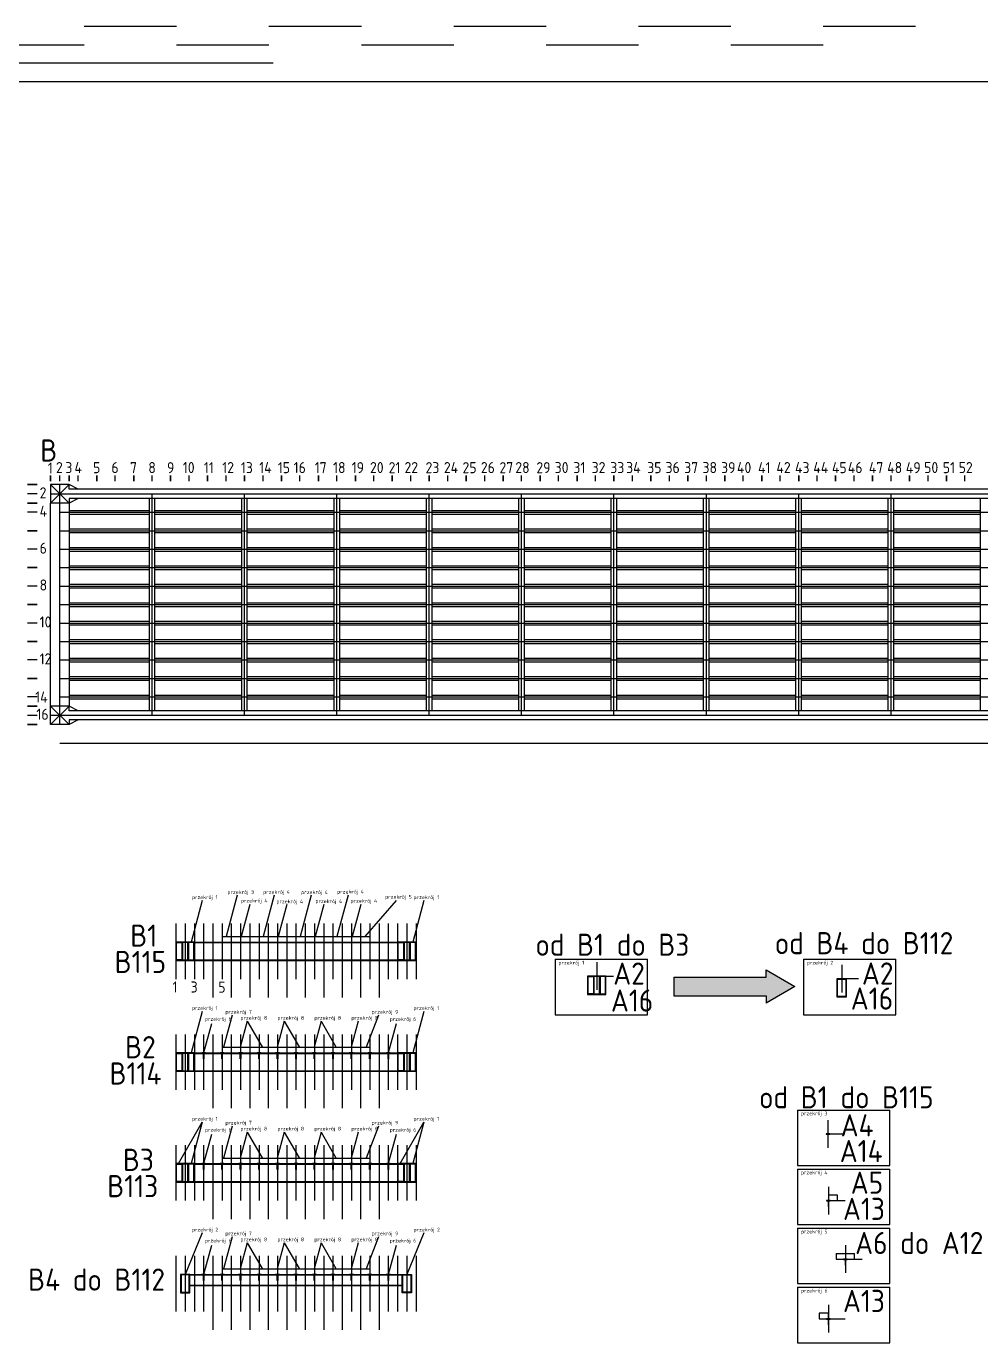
# Model space of a CAD drawing. Header units: millimetres. Extents: x 1597 to 131953, y -28680 to 57376.
# Drawn here: x 17611 to 43442, y -15757 to 19891 of the extents above; entities that cross this region are included whole.
import ezdxf

# ---------------------------------------------------------------- set-up
doc = ezdxf.new("R2010")
doc.units = ezdxf.units.MM
for name, color, linetype, lineweight in [('Warstwa1', 1, 'Continuous', 25), ('Warstwa2', 3, 'Continuous', 25), ('Warstwa3', 6, 'Continuous', 25), ('Warstwa4', 2, 'Continuous', 35)]:
    doc.layers.add(name, color=color, linetype=linetype, lineweight=lineweight)
doc.styles.get("Standard").update_dxf_attribs({"font": 'geniso.shx'})

msp = doc.modelspace()

# ---------------------------------------------------------------- hatches: boundary and pattern name
at = {"layer": 'Warstwa2'}
h = msp.add_hatch(color=256, dxfattribs=at)
h.dxf.hatch_style = 1
h.paths.add_polyline_path([(37636.779, -6360.062), (37636.779, -6560.062), (38416.202, -6110.062), (37636.779, -5660.062), (37636.779, -5860.062), (35136.779, -5860.062), (35136.779, -6360.062)])

# ---------------------------------------------------------------- linework, layer by layer
for p, q in [((18766.705, 7481.61), (18266.705, 7481.61)), ((18266.705, 7481.61), (18266.705, 6981.61)), ((18266.705, 7481.61), (18766.705, 6981.61)), ((18266.705, 6981.61), (18766.705, 7481.61)), ((18766.705, 7356.61), (18766.705, 7481.61)), ((19016.705, 7356.61), (18766.705, 7481.61)), ((73266.705, 7356.61), (18766.705, 7356.61)), ((18766.705, 6981.61), (18266.705, 6981.61)), ((18766.705, 7106.61), (18766.705, 6981.61)), ((19016.705, 7106.61), (18766.705, 6981.61)), ((73266.705, 7106.61), (18766.705, 7106.61)), ((18266.705, 981.61), (18266.705, 1481.61)), ((18266.705, 981.61), (18766.705, 1481.61)), ((18266.705, 1481.61), (18766.705, 981.61)), ((18766.705, 1481.61), (18266.705, 1481.61)), ((18766.705, 1356.61), (18766.705, 1481.61)), ((19016.705, 1356.61), (18766.705, 1481.61)), ((73266.705, 1356.61), (18766.705, 1356.61)), ((18766.705, 1106.61), (18766.705, 981.61)), ((19016.705, 1106.61), (18766.705, 981.61)), ((73266.705, 1106.61), (18766.705, 1106.61)), ((18766.705, 981.61), (18266.705, 981.61)), ((22372.742, -3786.623), (22072.144, -4908.473)), ((23319.217, -3636.623), (23018.619, -4758.473)), ((23660.739, -3894.028), (23429.111, -4758.473)), ((24319.217, -3636.623), (24018.619, -4758.473)), ((24660.739, -3894.028), (24429.111, -4758.473)), ((25319.217, -3636.623), (25018.619, -4758.473)), ((25660.739, -3894.028), (25429.111, -4758.473)), ((26319.217, -3636.623), (26018.619, -4758.473)), ((26660.739, -3894.028), (26429.111, -4758.473)), ((27624.736, -3785.474), (26768.619, -4758.473)), ((28372.742, -3786.623), (28072.144, -4908.473)), ((22372.742, -6786.623), (22072.144, -7908.473)), ((22619.572, -7121.66), (22408.745, -7908.473)), ((23181.059, -6892.187), (22948.938, -7758.473)), ((23590.866, -7054.187), (23402.153, -7758.473)), ((23590.866, -7054.187), (23991.276, -7747.717)), ((24590.866, -7054.187), (24402.153, -7758.473)), ((24590.866, -7054.187), (24991.276, -7747.717)), ((25590.866, -7054.187), (25402.153, -7758.473)), ((25590.866, -7054.187), (25991.276, -7747.717)), ((26590.866, -7054.187), (26402.153, -7758.473)), ((27140.866, -6892.187), (26808.845, -7758.473)), ((27619.572, -7121.66), (27408.745, -7908.473)), ((28372.742, -6786.623), (28072.144, -7908.473)), ((21725.042, -10908.473), (22372.742, -9786.623)), ((22372.742, -9786.623), (22072.144, -10908.473)), ((23181.059, -9892.187), (22948.938, -10758.473)), ((27140.866, -9892.187), (26808.845, -10758.473)), ((27725.042, -10908.473), (28372.742, -9786.623)), ((28372.742, -9786.623), (28072.144, -10908.473)), ((22619.572, -10121.66), (22408.745, -10908.473)), ((23590.866, -10054.187), (23402.153, -10758.473)), ((23590.866, -10054.187), (23991.276, -10747.717)), ((24590.866, -10054.187), (24402.153, -10758.473)), ((24590.866, -10054.187), (24991.276, -10747.717)), ((25590.866, -10054.187), (25402.153, -10758.473)), ((25590.866, -10054.187), (25991.276, -10747.717)), ((26590.866, -10054.187), (26402.153, -10758.473)), ((27619.572, -10121.66), (27408.745, -10908.473)), ((22372.742, -12786.623), (21908.745, -13908.473)), ((28372.742, -12786.623), (27908.745, -13908.473)), ((22619.572, -13121.66), (22408.745, -13908.473)), ((23181.059, -12892.187), (22948.938, -13758.473)), ((23590.866, -13054.187), (23402.153, -13758.473)), ((23590.866, -13054.187), (23991.276, -13747.717)), ((24590.866, -13054.187), (24402.153, -13758.473)), ((24590.866, -13054.187), (24991.276, -13747.717)), ((25590.866, -13054.187), (25402.153, -13758.473)), ((25590.866, -13054.187), (25991.276, -13747.717)), ((26590.866, -13054.187), (26402.153, -13758.473)), ((27140.866, -12892.187), (26808.845, -13758.473)), ((27619.572, -13121.66), (27408.745, -13908.473))]:
    msp.add_line(p, q)
at = {"layer": 'Warstwa1'}
for p, q in [((24287.687, 18897.046), (14178.198, 18897.046)), ((14178.198, 18397.046), (59068.709, 18397.046)), ((18266.705, 1481.61), (18266.705, 6981.61)), ((18766.705, 6981.61), (18766.705, 1481.61)), ((20941.705, 1356.61), (20941.705, 7106.61)), ((21091.705, 1356.61), (21091.705, 7106.61)), ((23441.705, 1356.61), (23441.705, 7106.61)), ((23591.705, 1356.61), (23591.705, 7106.61)), ((25941.705, 1356.61), (25941.705, 7106.61)), ((26091.705, 1356.61), (26091.705, 7106.61)), ((28441.705, 1356.61), (28441.705, 7106.61)), ((28591.705, 1356.61), (28591.705, 7106.61)), ((30941.705, 1356.61), (30941.705, 7106.61)), ((31091.705, 1356.61), (31091.705, 7106.61)), ((33441.705, 1356.61), (33441.705, 7106.61)), ((33591.705, 1356.61), (33591.705, 7106.61)), ((35941.705, 1356.61), (35941.705, 7106.61)), ((36091.705, 1356.61), (36091.705, 7106.61)), ((38441.705, 1356.61), (38441.705, 7106.61)), ((38591.705, 1356.61), (38591.705, 7106.61)), ((40941.705, 1356.61), (40941.705, 7106.61)), ((41091.705, 1356.61), (41091.705, 7106.61)), ((43441.705, 1356.61), (43441.705, 7106.61)), ((22158.745, -4908.473), (27658.745, -4908.473)), ((22158.745, -4923.473), (27658.745, -4923.473)), ((22158.745, -5393.473), (27658.745, -5393.473)), ((22158.745, -5408.473), (27658.745, -5408.473)), ((31925.712, -5375.011), (34425.712, -5375.011)), ((31925.712, -5375.011), (31925.712, -6875.011)), ((34425.712, -6875.011), (34425.712, -5375.011)), ((38647.324, -5375.011), (41147.324, -5375.011)), ((38647.324, -5375.011), (38647.324, -6875.011)), ((41147.324, -6875.011), (41147.324, -5375.011)), ((31925.712, -6875.011), (34425.712, -6875.011)), ((38647.324, -6875.011), (41147.324, -6875.011)), ((22158.745, -7908.473), (27658.745, -7908.473)), ((22158.745, -7923.473), (27658.745, -7923.473)), ((22158.745, -8393.473), (27658.745, -8393.473)), ((22158.745, -8408.473), (27658.745, -8408.473)), ((38487.754, -9456.831), (40987.754, -9456.831)), ((38487.754, -9456.831), (38487.754, -10956.831)), ((40987.754, -10956.831), (40987.754, -9456.831)), ((22158.745, -10908.473), (27658.745, -10908.473)), ((22158.745, -10923.473), (27658.745, -10923.473)), ((38487.754, -10956.831), (40987.754, -10956.831)), ((22158.745, -11393.473), (27658.745, -11393.473)), ((38487.754, -11056.831), (40987.754, -11056.831)), ((38487.754, -11056.831), (38487.754, -12556.831)), ((40987.754, -12556.831), (40987.754, -11056.831)), ((22158.745, -11408.473), (27658.745, -11408.473)), ((38487.754, -12556.831), (40987.754, -12556.831)), ((38487.754, -12656.831), (40987.754, -12656.831)), ((38487.754, -12656.831), (38487.754, -14156.831)), ((40987.754, -14156.831), (40987.754, -12656.831)), ((39530.614, -13341.993), (40030.614, -13341.993)), ((39530.614, -13341.993), (39530.614, -13491.993)), ((39530.614, -13491.993), (40030.614, -13491.993)), ((40030.614, -13491.993), (40030.614, -13341.993)), ((22033.745, -13908.473), (27783.745, -13908.473)), ((22033.745, -13920.473), (27783.745, -13920.473)), ((22033.745, -14196.473), (27783.745, -14196.473)), ((22033.745, -14208.473), (27783.745, -14208.473)), ((38487.754, -14156.831), (40987.754, -14156.831)), ((38487.754, -14256.831), (40987.754, -14256.831)), ((38487.754, -14256.831), (38487.754, -15756.831)), ((40987.754, -15756.831), (40987.754, -14256.831)), ((39068.912, -14957.906), (39068.912, -15107.906)), ((39318.912, -14957.906), (39068.912, -14957.906)), ((39068.912, -15107.906), (39318.912, -15107.906)), ((38487.754, -15756.831), (40987.754, -15756.831))]:
    msp.add_line(p, q, dxfattribs=at)
msp.add_lwpolyline([(39318.912, -11907.906), (39568.912, -11907.906), (39568.912, -11757.906), (39318.912, -11757.906)], close=True, dxfattribs=at)
at = {"layer": 'Warstwa2'}
for p, q in [((19178.198, 19890.912), (21678.198, 19890.912)), ((24178.198, 19890.912), (26678.198, 19890.912)), ((29178.198, 19890.912), (31678.198, 19890.912)), ((34178.198, 19890.912), (36678.198, 19890.912)), ((39178.198, 19890.912), (41678.198, 19890.912)), ((16678.198, 19390.912), (19178.198, 19390.912)), ((21678.198, 19390.912), (24178.198, 19390.912)), ((26678.198, 19390.912), (29178.198, 19390.912)), ((31678.198, 19390.912), (34178.198, 19390.912)), ((36678.198, 19390.912), (39178.198, 19390.912)), ((18516.705, 7570.3), (18516.705, 7731.372)), ((19016.705, 7570.3), (19016.705, 7731.372)), ((20016.705, 7570.3), (20016.705, 7731.372)), ((21016.705, 7570.3), (21016.705, 7731.372)), ((22016.705, 7570.3), (22016.705, 7731.372)), ((23016.705, 7570.3), (23016.705, 7731.372)), ((24016.705, 7570.3), (24016.705, 7731.372)), ((25016.705, 7570.3), (25016.705, 7731.372)), ((26016.705, 7570.3), (26016.705, 7731.372)), ((27016.705, 7570.3), (27016.705, 7731.372)), ((28016.705, 7570.3), (28016.705, 7731.372)), ((29016.705, 7570.3), (29016.705, 7731.372)), ((30016.705, 7570.3), (30016.705, 7731.372)), ((31016.705, 7570.3), (31016.705, 7731.372)), ((32016.705, 7570.3), (32016.705, 7731.372)), ((33016.705, 7570.3), (33016.705, 7731.372)), ((34016.705, 7570.3), (34016.705, 7731.372)), ((35016.705, 7570.3), (35016.705, 7731.372)), ((36016.705, 7570.3), (36016.705, 7731.372)), ((37016.705, 7570.3), (37016.705, 7731.372)), ((38016.705, 7570.3), (38016.705, 7731.372)), ((39016.705, 7570.3), (39016.705, 7731.372)), ((40016.705, 7570.3), (40016.705, 7731.372)), ((41016.705, 7570.3), (41016.705, 7731.372)), ((42016.705, 7570.3), (42016.705, 7731.372)), ((43016.705, 7570.3), (43016.705, 7731.372)), ((17905.899, 7231.61), (17640.685, 7231.61)), ((17905.899, 6731.61), (17640.685, 6731.61)), ((17905.899, 5731.61), (17640.685, 5731.61)), ((17905.899, 4731.61), (17640.685, 4731.61)), ((17905.899, 3731.61), (17640.685, 3731.61)), ((17905.899, 2731.61), (17640.685, 2731.61)), ((17905.899, 1731.61), (17640.685, 1731.61)), ((17905.899, 1231.61), (17640.685, 1231.61)), ((22908.745, -4758.473), (22908.745, -4908.473)), ((22908.745, -4758.473), (26908.745, -4758.473)), ((26908.745, -4758.473), (26908.745, -4908.473)), ((37636.779, -5860.062), (37636.779, -5660.062)), ((37636.779, -5660.062), (38416.202, -6110.062)), ((35136.779, -5860.062), (35136.779, -6360.062)), ((35136.779, -5860.062), (37636.779, -5860.062)), ((35136.779, -6360.062), (37636.779, -6360.062)), ((38416.202, -6110.062), (37636.779, -6560.062)), ((37636.779, -6360.062), (37636.779, -6560.062)), ((22908.745, -7758.473), (22908.745, -7908.473)), ((22908.745, -7758.473), (26908.745, -7758.473)), ((26908.745, -7758.473), (26908.745, -7908.473)), ((22908.745, -7908.473), (26908.745, -7908.473)), ((22908.745, -10758.473), (22908.745, -10908.473)), ((22908.745, -10758.473), (26908.745, -10758.473)), ((22908.745, -10908.473), (26908.745, -10908.473)), ((26908.745, -10758.473), (26908.745, -10908.473)), ((22908.745, -13758.473), (22908.745, -13908.473)), ((22908.745, -13758.473), (26908.745, -13758.473)), ((26908.745, -13758.473), (26908.745, -13908.473)), ((22908.745, -13908.473), (26908.745, -13908.473)), ((39318.912, -15107.906), (39318.912, -14957.906))]:
    msp.add_line(p, q, dxfattribs=at)
for points in [[(21658.745, -5408.473), (22158.745, -5408.473), (22158.745, -4908.473), (21658.745, -4908.473)], [(21818.245, -5393.473), (21673.745, -5393.473), (21673.745, -4923.473), (21818.245, -4923.473)], [(21833.245, -5393.473), (21984.245, -5393.473), (21984.245, -4923.473), (21833.245, -4923.473)], [(21999.245, -5393.473), (22143.745, -5393.473), (22143.745, -4923.473), (21999.245, -4923.473)], [(27658.745, -5408.473), (28158.745, -5408.473), (28158.745, -4908.473), (27658.745, -4908.473)], [(27818.245, -5393.473), (27673.745, -5393.473), (27673.745, -4923.473), (27818.245, -4923.473)], [(27833.245, -5393.473), (27984.245, -5393.473), (27984.245, -4923.473), (27833.245, -4923.473)], [(27999.245, -5393.473), (28143.745, -5393.473), (28143.745, -4923.473), (27999.245, -4923.473)], [(32798.816, -6327.645), (33298.816, -6327.645), (33298.816, -5827.645), (32798.816, -5827.645)], [(32957.816, -6312.645), (32813.816, -6312.645), (32813.816, -5842.645), (32957.816, -5842.645)], [(32973.816, -6312.645), (33124.316, -6312.645), (33124.316, -5842.645), (32973.816, -5842.645)], [(33139.316, -6312.645), (33283.816, -6312.645), (33283.816, -5842.645), (33139.316, -5842.645)], [(39804.854, -6398.504), (39554.854, -6398.504), (39554.854, -5898.504), (39804.854, -5898.504)], [(39789.854, -6383.504), (39569.854, -6383.504), (39569.854, -5913.504), (39789.854, -5913.504)], [(21658.745, -8408.473), (22158.745, -8408.473), (22158.745, -7908.473), (21658.745, -7908.473)], [(21818.245, -8393.473), (21673.745, -8393.473), (21673.745, -7923.473), (21818.245, -7923.473)], [(21833.245, -8393.473), (21984.245, -8393.473), (21984.245, -7923.473), (21833.245, -7923.473)], [(21999.245, -8393.473), (22143.745, -8393.473), (22143.745, -7923.473), (21999.245, -7923.473)], [(27658.745, -8408.473), (28158.745, -8408.473), (28158.745, -7908.473), (27658.745, -7908.473)], [(27818.245, -8393.473), (27673.745, -8393.473), (27673.745, -7923.473), (27818.245, -7923.473)], [(27833.245, -8393.473), (27984.245, -8393.473), (27984.245, -7923.473), (27833.245, -7923.473)], [(27999.245, -8393.473), (28143.745, -8393.473), (28143.745, -7923.473), (27999.245, -7923.473)], [(39303.014, -10263.668), (39315.014, -10263.668), (39315.014, -10113.668), (39359.014, -10113.668), (39359.014, -10101.668), (39259.014, -10101.668), (39259.014, -10113.668), (39303.014, -10113.668)], [(21658.745, -11408.473), (22158.745, -11408.473), (22158.745, -10908.473), (21658.745, -10908.473)], [(21818.245, -11393.473), (21673.745, -11393.473), (21673.745, -10923.473), (21818.245, -10923.473)], [(21833.245, -11393.473), (21984.245, -11393.473), (21984.245, -10923.473), (21833.245, -10923.473)], [(21999.245, -11393.473), (22143.745, -11393.473), (22143.745, -10923.473), (21999.245, -10923.473)], [(27658.745, -11408.473), (28158.745, -11408.473), (28158.745, -10908.473), (27658.745, -10908.473)], [(27818.245, -11393.473), (27673.745, -11393.473), (27673.745, -10923.473), (27818.245, -10923.473)], [(27833.245, -11393.473), (27984.245, -11393.473), (27984.245, -10923.473), (27833.245, -10923.473)], [(27999.245, -11393.473), (28143.745, -11393.473), (28143.745, -10923.473), (27999.245, -10923.473)], [(39312.912, -12069.906), (39324.912, -12069.906), (39324.912, -11919.906), (39368.912, -11919.906), (39368.912, -11907.906), (39268.912, -11907.906), (39268.912, -11919.906), (39312.912, -11919.906)], [(39774.614, -13653.993), (39786.614, -13653.993), (39786.614, -13503.993), (39830.614, -13503.993), (39830.614, -13491.993), (39730.614, -13491.993), (39730.614, -13503.993), (39774.614, -13503.993)], [(21783.745, -14408.473), (22033.745, -14408.473), (22033.745, -13908.473), (21783.745, -13908.473)], [(21798.745, -14393.473), (22018.745, -14393.473), (22018.745, -13923.473), (21798.745, -13923.473)], [(28033.745, -14408.473), (27783.745, -14408.473), (27783.745, -13908.473), (28033.745, -13908.473)], [(28018.745, -14393.473), (27798.745, -14393.473), (27798.745, -13923.473), (28018.745, -13923.473)], [(39312.912, -15269.906), (39324.912, -15269.906), (39324.912, -15119.906), (39368.912, -15119.906), (39368.912, -15107.906), (39268.912, -15107.906), (39268.912, -15119.906), (39312.912, -15119.906)]]:
    msp.add_lwpolyline(points, close=True, dxfattribs=at)
at = {"layer": 'Warstwa3'}
for p, q in [((18266.705, 7231.61), (46016.705, 7231.61)), ((18516.705, 981.61), (18516.705, 7481.61)), ((21016.705, 1231.61), (21016.705, 7231.61)), ((23516.705, 1231.61), (23516.705, 7231.61)), ((26016.705, 1231.61), (26016.705, 7231.61)), ((28516.705, 1231.61), (28516.705, 7231.61)), ((31016.705, 1231.61), (31016.705, 7231.61)), ((33516.705, 1231.61), (33516.705, 7231.61)), ((36016.705, 1231.61), (36016.705, 7231.61)), ((38516.705, 1231.61), (38516.705, 7231.61)), ((41016.705, 1231.61), (41016.705, 7231.61)), ((18516.705, 6731.61), (73516.705, 6731.61)), ((18516.705, 6231.61), (73516.705, 6231.61)), ((18516.705, 5731.61), (73516.705, 5731.61)), ((18516.705, 5231.61), (73516.705, 5231.61)), ((18516.705, 4731.61), (73516.705, 4731.61)), ((18516.705, 4231.61), (73516.705, 4231.61)), ((18516.705, 3731.61), (73516.705, 3731.61)), ((18516.705, 3231.61), (73516.705, 3231.61)), ((18516.705, 2731.61), (73516.705, 2731.61)), ((18516.705, 2231.61), (73516.705, 2231.61)), ((18516.705, 1731.61), (73516.705, 1731.61)), ((73766.705, 1231.61), (18266.705, 1231.61)), ((18516.705, 478.115), (73516.705, 478.115)), ((21658.745, -4408.473), (21658.745, -5908.473)), ((21908.745, -4408.473), (21908.745, -5908.473)), ((22158.745, -4408.473), (22158.745, -5908.473)), ((22408.745, -4408.473), (22408.745, -5908.473)), ((22908.745, -4408.473), (22908.745, -5908.473)), ((23408.745, -4408.473), (23408.745, -5908.473)), ((23908.745, -4408.473), (23908.745, -5908.473)), ((24408.745, -4408.473), (24408.745, -5908.473)), ((24908.745, -4408.473), (24908.745, -5908.473)), ((25408.745, -4408.473), (25408.745, -5908.473)), ((25908.745, -4408.473), (25908.745, -5908.473)), ((26408.745, -4408.473), (26408.745, -5908.473)), ((26908.745, -4408.473), (26908.745, -5908.473)), ((27408.745, -4408.473), (27408.745, -5908.473)), ((27658.745, -4408.473), (27658.745, -5908.473)), ((27908.745, -4408.473), (27908.745, -5908.473)), ((28158.745, -4408.473), (28158.745, -5908.473)), ((33048.816, -5452.645), (33048.816, -6202.645)), ((39679.854, -5523.504), (39679.854, -6273.504)), ((33048.816, -5827.645), (33503.079, -5827.645)), ((39679.854, -5898.504), (40134.117, -5898.504)), ((21658.745, -7408.473), (21658.745, -8908.473)), ((21908.745, -7408.473), (21908.745, -8908.473)), ((22158.745, -7408.473), (22158.745, -8908.473)), ((22408.745, -7408.473), (22408.745, -8908.473)), ((22908.745, -7408.473), (22908.745, -8908.473)), ((23408.745, -7408.473), (23408.745, -8908.473)), ((23908.745, -7408.473), (23908.745, -8908.473)), ((24408.745, -7408.473), (24408.745, -8908.473)), ((24908.745, -7408.473), (24908.745, -8908.473)), ((25408.745, -7408.473), (25408.745, -8908.473)), ((25908.745, -7408.473), (25908.745, -8908.473)), ((26408.745, -7408.473), (26408.745, -8908.473)), ((26908.745, -7408.473), (26908.745, -8908.473)), ((27408.745, -7408.473), (27408.745, -8908.473)), ((27658.745, -7408.473), (27658.745, -8908.473)), ((27908.745, -7408.473), (27908.745, -8908.473)), ((28158.745, -7408.473), (28158.745, -8908.473)), ((27908.745, -7908.473), (27908.745, -8408.473)), ((39309.014, -9726.668), (39309.014, -10476.668)), ((39309.014, -10101.668), (39763.277, -10101.668)), ((21658.745, -10408.473), (21658.745, -11908.473)), ((21908.745, -10408.473), (21908.745, -11908.473)), ((22158.745, -10408.473), (22158.745, -11908.473)), ((22408.745, -10408.473), (22408.745, -11908.473)), ((22908.745, -10408.473), (22908.745, -11908.473)), ((23408.745, -10408.473), (23408.745, -11908.473)), ((23908.745, -10408.473), (23908.745, -11908.473)), ((24408.745, -10408.473), (24408.745, -11908.473)), ((24908.745, -10408.473), (24908.745, -11908.473)), ((25408.745, -10408.473), (25408.745, -11908.473)), ((25908.745, -10408.473), (25908.745, -11908.473)), ((26408.745, -10408.473), (26408.745, -11908.473)), ((26908.745, -10408.473), (26908.745, -11908.473)), ((27408.745, -10408.473), (27408.745, -11908.473)), ((27658.745, -10408.473), (27658.745, -11908.473)), ((27908.745, -10408.473), (27908.745, -11908.473)), ((28158.745, -10408.473), (28158.745, -11908.473)), ((27908.745, -10908.473), (27908.745, -11408.473)), ((39318.912, -11532.906), (39318.912, -12282.906)), ((39318.912, -11907.906), (39773.175, -11907.906)), ((39780.614, -13116.993), (39780.614, -13866.993)), ((21658.745, -13408.473), (21658.745, -14908.473)), ((21908.745, -13408.473), (21908.745, -14908.473)), ((22158.745, -13408.473), (22158.745, -14908.473)), ((22408.745, -13408.473), (22408.745, -14908.473)), ((22908.745, -13408.473), (22908.745, -14908.473)), ((23408.745, -13408.473), (23408.745, -14908.473)), ((23908.745, -13408.473), (23908.745, -14908.473)), ((24408.745, -13408.473), (24408.745, -14908.473)), ((24908.745, -13408.473), (24908.745, -14908.473)), ((25408.745, -13408.473), (25408.745, -14908.473)), ((25908.745, -13408.473), (25908.745, -14908.473)), ((26408.745, -13408.473), (26408.745, -14908.473)), ((26908.745, -13408.473), (26908.745, -14908.473)), ((27408.745, -13408.473), (27408.745, -14908.473)), ((27658.745, -13408.473), (27658.745, -14908.473)), ((27908.745, -13408.473), (27908.745, -14908.473)), ((28158.745, -13408.473), (28158.745, -14908.473)), ((39780.614, -13491.993), (40234.877, -13491.993)), ((39318.912, -14732.906), (39318.912, -15482.906)), ((39318.912, -15107.906), (39773.175, -15107.906))]:
    msp.add_line(p, q, dxfattribs=at)
at = {"layer": 'Warstwa3', "color": 2}
for p, q in [((18766.705, 6781.61), (20941.705, 6781.61)), ((21091.705, 6781.61), (23441.705, 6781.61)), ((23591.705, 6781.61), (25941.705, 6781.61)), ((26091.705, 6781.61), (28441.705, 6781.61)), ((28591.705, 6781.61), (30941.705, 6781.61)), ((31091.705, 6781.61), (33441.705, 6781.61)), ((33591.705, 6781.61), (35941.705, 6781.61)), ((36091.705, 6781.61), (38441.705, 6781.61)), ((38591.705, 6781.61), (40941.705, 6781.61)), ((41091.705, 6781.61), (43441.705, 6781.61)), ((18766.705, 6681.61), (20941.705, 6681.61)), ((21091.705, 6681.61), (23441.705, 6681.61)), ((23591.705, 6681.61), (25941.705, 6681.61)), ((26091.705, 6681.61), (28441.705, 6681.61)), ((28591.705, 6681.61), (30941.705, 6681.61)), ((31091.705, 6681.61), (33441.705, 6681.61)), ((33591.705, 6681.61), (35941.705, 6681.61)), ((36091.705, 6681.61), (38441.705, 6681.61)), ((38591.705, 6681.61), (40941.705, 6681.61)), ((41091.705, 6681.61), (43441.705, 6681.61)), ((18766.705, 6281.61), (20941.705, 6281.61)), ((18766.705, 6181.61), (20941.705, 6181.61)), ((21091.705, 6281.61), (23441.705, 6281.61)), ((21091.705, 6181.61), (23441.705, 6181.61)), ((23591.705, 6281.61), (25941.705, 6281.61)), ((23591.705, 6181.61), (25941.705, 6181.61)), ((26091.705, 6281.61), (28441.705, 6281.61)), ((26091.705, 6181.61), (28441.705, 6181.61)), ((28591.705, 6281.61), (30941.705, 6281.61)), ((28591.705, 6181.61), (30941.705, 6181.61)), ((31091.705, 6281.61), (33441.705, 6281.61)), ((31091.705, 6181.61), (33441.705, 6181.61)), ((33591.705, 6281.61), (35941.705, 6281.61)), ((33591.705, 6181.61), (35941.705, 6181.61)), ((36091.705, 6281.61), (38441.705, 6281.61)), ((36091.705, 6181.61), (38441.705, 6181.61)), ((38591.705, 6281.61), (40941.705, 6281.61)), ((38591.705, 6181.61), (40941.705, 6181.61)), ((41091.705, 6281.61), (43441.705, 6281.61)), ((41091.705, 6181.61), (43441.705, 6181.61)), ((18766.705, 5781.61), (20941.705, 5781.61)), ((21091.705, 5781.61), (23441.705, 5781.61)), ((23591.705, 5781.61), (25941.705, 5781.61)), ((26091.705, 5781.61), (28441.705, 5781.61)), ((28591.705, 5781.61), (30941.705, 5781.61)), ((31091.705, 5781.61), (33441.705, 5781.61)), ((33591.705, 5781.61), (35941.705, 5781.61)), ((36091.705, 5781.61), (38441.705, 5781.61)), ((38591.705, 5781.61), (40941.705, 5781.61)), ((41091.705, 5781.61), (43441.705, 5781.61)), ((18766.705, 5681.61), (20941.705, 5681.61)), ((21091.705, 5681.61), (23441.705, 5681.61)), ((23591.705, 5681.61), (25941.705, 5681.61)), ((26091.705, 5681.61), (28441.705, 5681.61)), ((28591.705, 5681.61), (30941.705, 5681.61)), ((31091.705, 5681.61), (33441.705, 5681.61)), ((33591.705, 5681.61), (35941.705, 5681.61)), ((36091.705, 5681.61), (38441.705, 5681.61)), ((38591.705, 5681.61), (40941.705, 5681.61)), ((41091.705, 5681.61), (43441.705, 5681.61)), ((18766.705, 5281.61), (20941.705, 5281.61)), ((18766.705, 5181.61), (20941.705, 5181.61)), ((21091.705, 5281.61), (23441.705, 5281.61)), ((21091.705, 5181.61), (23441.705, 5181.61)), ((23591.705, 5281.61), (25941.705, 5281.61)), ((23591.705, 5181.61), (25941.705, 5181.61)), ((26091.705, 5281.61), (28441.705, 5281.61)), ((26091.705, 5181.61), (28441.705, 5181.61)), ((28591.705, 5281.61), (30941.705, 5281.61)), ((28591.705, 5181.61), (30941.705, 5181.61)), ((31091.705, 5281.61), (33441.705, 5281.61)), ((31091.705, 5181.61), (33441.705, 5181.61)), ((33591.705, 5281.61), (35941.705, 5281.61)), ((33591.705, 5181.61), (35941.705, 5181.61)), ((36091.705, 5281.61), (38441.705, 5281.61)), ((36091.705, 5181.61), (38441.705, 5181.61)), ((38591.705, 5281.61), (40941.705, 5281.61)), ((38591.705, 5181.61), (40941.705, 5181.61)), ((41091.705, 5281.61), (43441.705, 5281.61)), ((41091.705, 5181.61), (43441.705, 5181.61)), ((18766.705, 4781.61), (20941.705, 4781.61)), ((18766.705, 4681.61), (20941.705, 4681.61)), ((21091.705, 4781.61), (23441.705, 4781.61)), ((21091.705, 4681.61), (23441.705, 4681.61)), ((23591.705, 4781.61), (25941.705, 4781.61)), ((23591.705, 4681.61), (25941.705, 4681.61)), ((26091.705, 4781.61), (28441.705, 4781.61)), ((26091.705, 4681.61), (28441.705, 4681.61)), ((28591.705, 4781.61), (30941.705, 4781.61)), ((28591.705, 4681.61), (30941.705, 4681.61)), ((31091.705, 4781.61), (33441.705, 4781.61)), ((31091.705, 4681.61), (33441.705, 4681.61)), ((33591.705, 4781.61), (35941.705, 4781.61)), ((33591.705, 4681.61), (35941.705, 4681.61)), ((36091.705, 4781.61), (38441.705, 4781.61)), ((36091.705, 4681.61), (38441.705, 4681.61)), ((38591.705, 4781.61), (40941.705, 4781.61)), ((38591.705, 4681.61), (40941.705, 4681.61)), ((41091.705, 4781.61), (43441.705, 4781.61)), ((41091.705, 4681.61), (43441.705, 4681.61)), ((18766.705, 4281.61), (20941.705, 4281.61)), ((21091.705, 4281.61), (23441.705, 4281.61)), ((23591.705, 4281.61), (25941.705, 4281.61)), ((26091.705, 4281.61), (28441.705, 4281.61)), ((28591.705, 4281.61), (30941.705, 4281.61)), ((31091.705, 4281.61), (33441.705, 4281.61)), ((33591.705, 4281.61), (35941.705, 4281.61)), ((36091.705, 4281.61), (38441.705, 4281.61)), ((38591.705, 4281.61), (40941.705, 4281.61)), ((41091.705, 4281.61), (43441.705, 4281.61)), ((18766.705, 4181.61), (20941.705, 4181.61)), ((21091.705, 4181.61), (23441.705, 4181.61)), ((23591.705, 4181.61), (25941.705, 4181.61)), ((26091.705, 4181.61), (28441.705, 4181.61)), ((28591.705, 4181.61), (30941.705, 4181.61)), ((31091.705, 4181.61), (33441.705, 4181.61)), ((33591.705, 4181.61), (35941.705, 4181.61)), ((36091.705, 4181.61), (38441.705, 4181.61)), ((38591.705, 4181.61), (40941.705, 4181.61)), ((41091.705, 4181.61), (43441.705, 4181.61)), ((18766.705, 3781.61), (20941.705, 3781.61)), ((18766.705, 3681.61), (20941.705, 3681.61)), ((21091.705, 3781.61), (23441.705, 3781.61)), ((21091.705, 3681.61), (23441.705, 3681.61)), ((23591.705, 3781.61), (25941.705, 3781.61)), ((23591.705, 3681.61), (25941.705, 3681.61)), ((26091.705, 3781.61), (28441.705, 3781.61)), ((26091.705, 3681.61), (28441.705, 3681.61)), ((28591.705, 3781.61), (30941.705, 3781.61)), ((28591.705, 3681.61), (30941.705, 3681.61)), ((31091.705, 3781.61), (33441.705, 3781.61)), ((31091.705, 3681.61), (33441.705, 3681.61)), ((33591.705, 3781.61), (35941.705, 3781.61)), ((33591.705, 3681.61), (35941.705, 3681.61)), ((36091.705, 3781.61), (38441.705, 3781.61)), ((36091.705, 3681.61), (38441.705, 3681.61)), ((38591.705, 3781.61), (40941.705, 3781.61)), ((38591.705, 3681.61), (40941.705, 3681.61)), ((41091.705, 3781.61), (43441.705, 3781.61)), ((41091.705, 3681.61), (43441.705, 3681.61)), ((18766.705, 3281.61), (20941.705, 3281.61)), ((21091.705, 3281.61), (23441.705, 3281.61)), ((23591.705, 3281.61), (25941.705, 3281.61)), ((26091.705, 3281.61), (28441.705, 3281.61)), ((28591.705, 3281.61), (30941.705, 3281.61)), ((31091.705, 3281.61), (33441.705, 3281.61)), ((33591.705, 3281.61), (35941.705, 3281.61)), ((36091.705, 3281.61), (38441.705, 3281.61)), ((38591.705, 3281.61), (40941.705, 3281.61)), ((41091.705, 3281.61), (43441.705, 3281.61)), ((18766.705, 3181.61), (20941.705, 3181.61)), ((21091.705, 3181.61), (23441.705, 3181.61)), ((23591.705, 3181.61), (25941.705, 3181.61)), ((26091.705, 3181.61), (28441.705, 3181.61)), ((28591.705, 3181.61), (30941.705, 3181.61)), ((31091.705, 3181.61), (33441.705, 3181.61)), ((33591.705, 3181.61), (35941.705, 3181.61)), ((36091.705, 3181.61), (38441.705, 3181.61)), ((38591.705, 3181.61), (40941.705, 3181.61)), ((41091.705, 3181.61), (43441.705, 3181.61)), ((18766.705, 2781.61), (20941.705, 2781.61)), ((18766.705, 2681.61), (20941.705, 2681.61)), ((21091.705, 2781.61), (23441.705, 2781.61)), ((21091.705, 2681.61), (23441.705, 2681.61)), ((23591.705, 2781.61), (25941.705, 2781.61)), ((23591.705, 2681.61), (25941.705, 2681.61)), ((26091.705, 2781.61), (28441.705, 2781.61)), ((26091.705, 2681.61), (28441.705, 2681.61)), ((28591.705, 2781.61), (30941.705, 2781.61)), ((28591.705, 2681.61), (30941.705, 2681.61)), ((31091.705, 2781.61), (33441.705, 2781.61)), ((31091.705, 2681.61), (33441.705, 2681.61)), ((33591.705, 2781.61), (35941.705, 2781.61)), ((33591.705, 2681.61), (35941.705, 2681.61)), ((36091.705, 2781.61), (38441.705, 2781.61)), ((36091.705, 2681.61), (38441.705, 2681.61)), ((38591.705, 2781.61), (40941.705, 2781.61)), ((38591.705, 2681.61), (40941.705, 2681.61)), ((41091.705, 2781.61), (43441.705, 2781.61)), ((41091.705, 2681.61), (43441.705, 2681.61)), ((18766.705, 2281.61), (20941.705, 2281.61)), ((18766.705, 2181.61), (20941.705, 2181.61)), ((21091.705, 2281.61), (23441.705, 2281.61)), ((21091.705, 2181.61), (23441.705, 2181.61)), ((23591.705, 2281.61), (25941.705, 2281.61)), ((23591.705, 2181.61), (25941.705, 2181.61)), ((26091.705, 2281.61), (28441.705, 2281.61)), ((26091.705, 2181.61), (28441.705, 2181.61)), ((28591.705, 2281.61), (30941.705, 2281.61)), ((28591.705, 2181.61), (30941.705, 2181.61)), ((31091.705, 2281.61), (33441.705, 2281.61)), ((31091.705, 2181.61), (33441.705, 2181.61)), ((33591.705, 2281.61), (35941.705, 2281.61)), ((33591.705, 2181.61), (35941.705, 2181.61)), ((36091.705, 2281.61), (38441.705, 2281.61)), ((36091.705, 2181.61), (38441.705, 2181.61)), ((38591.705, 2281.61), (40941.705, 2281.61)), ((38591.705, 2181.61), (40941.705, 2181.61)), ((41091.705, 2281.61), (43441.705, 2281.61)), ((41091.705, 2181.61), (43441.705, 2181.61)), ((18766.705, 1781.61), (20941.705, 1781.61)), ((18766.705, 1681.61), (20941.705, 1681.61)), ((21091.705, 1781.61), (23441.705, 1781.61)), ((21091.705, 1681.61), (23441.705, 1681.61)), ((23591.705, 1781.61), (25941.705, 1781.61)), ((23591.705, 1681.61), (25941.705, 1681.61)), ((26091.705, 1781.61), (28441.705, 1781.61)), ((26091.705, 1681.61), (28441.705, 1681.61)), ((28591.705, 1781.61), (30941.705, 1781.61)), ((28591.705, 1681.61), (30941.705, 1681.61)), ((31091.705, 1781.61), (33441.705, 1781.61)), ((31091.705, 1681.61), (33441.705, 1681.61)), ((33591.705, 1781.61), (35941.705, 1781.61)), ((33591.705, 1681.61), (35941.705, 1681.61)), ((36091.705, 1781.61), (38441.705, 1781.61)), ((36091.705, 1681.61), (38441.705, 1681.61)), ((38591.705, 1781.61), (40941.705, 1781.61)), ((38591.705, 1681.61), (40941.705, 1681.61)), ((41091.705, 1781.61), (43441.705, 1781.61)), ((41091.705, 1681.61), (43441.705, 1681.61))]:
    msp.add_line(p, q, dxfattribs=at)
at = {"layer": 'Warstwa3', "color": 4}
for p, q in [((22658.745, -4408.473), (22658.745, -6408.473)), ((23158.745, -4408.473), (23158.745, -6408.473)), ((23658.745, -4408.473), (23658.745, -6408.473)), ((24158.745, -4408.473), (24158.745, -6408.473)), ((24658.745, -4408.473), (24658.745, -6408.473)), ((25158.745, -4408.473), (25158.745, -6408.473)), ((25658.745, -4408.473), (25658.745, -6408.473)), ((26158.745, -4408.473), (26158.745, -6408.473)), ((26658.745, -4408.473), (26658.745, -6408.473)), ((27158.745, -4408.473), (27158.745, -6408.473)), ((22658.745, -7408.473), (22658.745, -9408.473)), ((23158.745, -7408.473), (23158.745, -9408.473)), ((23658.745, -7408.473), (23658.745, -9408.473)), ((24158.745, -7408.473), (24158.745, -9408.473)), ((24658.745, -7408.473), (24658.745, -9408.473)), ((25158.745, -7408.473), (25158.745, -9408.473)), ((25658.745, -7408.473), (25658.745, -9408.473)), ((26158.745, -7408.473), (26158.745, -9408.473)), ((26658.745, -7408.473), (26658.745, -9408.473)), ((27158.745, -7408.473), (27158.745, -9408.473)), ((22658.745, -10408.473), (22658.745, -12408.473)), ((23158.745, -10408.473), (23158.745, -12408.473)), ((23658.745, -10408.473), (23658.745, -12408.473)), ((24158.745, -10408.473), (24158.745, -12408.473)), ((24658.745, -10408.473), (24658.745, -12408.473)), ((25158.745, -10408.473), (25158.745, -12408.473)), ((25658.745, -10408.473), (25658.745, -12408.473)), ((26158.745, -10408.473), (26158.745, -12408.473)), ((26658.745, -10408.473), (26658.745, -12408.473)), ((27158.745, -10408.473), (27158.745, -12408.473)), ((22658.745, -13408.473), (22658.745, -15408.473)), ((23158.745, -13408.473), (23158.745, -15408.473)), ((23658.745, -13408.473), (23658.745, -15408.473)), ((24158.745, -13408.473), (24158.745, -15408.473)), ((24658.745, -13408.473), (24658.745, -15408.473)), ((25158.745, -13408.473), (25158.745, -15408.473)), ((25658.745, -13408.473), (25658.745, -15408.473)), ((26158.745, -13408.473), (26158.745, -15408.473)), ((26658.745, -13408.473), (26658.745, -15408.473)), ((27158.745, -13408.473), (27158.745, -15408.473))]:
    msp.add_line(p, q, dxfattribs=at)
at = {"layer": 'Warstwa4'}
for p, q in [((18266.705, 7570.3), (18266.705, 7731.372)), ((18766.705, 7570.3), (18766.705, 7731.372)), ((19516.705, 7570.3), (19516.705, 7731.372)), ((20516.705, 7570.3), (20516.705, 7731.372)), ((21516.705, 7570.3), (21516.705, 7731.372)), ((22516.705, 7570.3), (22516.705, 7731.372)), ((23516.705, 7570.3), (23516.705, 7731.372)), ((24516.705, 7570.3), (24516.705, 7731.372)), ((25516.705, 7570.3), (25516.705, 7731.372)), ((26516.705, 7570.3), (26516.705, 7731.372)), ((27516.705, 7570.3), (27516.705, 7731.372)), ((28516.705, 7570.3), (28516.705, 7731.372)), ((29516.705, 7570.3), (29516.705, 7731.372)), ((30516.705, 7570.3), (30516.705, 7731.372)), ((31516.705, 7570.3), (31516.705, 7731.372)), ((32516.705, 7570.3), (32516.705, 7731.372)), ((33516.705, 7570.3), (33516.705, 7731.372)), ((34516.705, 7570.3), (34516.705, 7731.372)), ((35516.705, 7570.3), (35516.705, 7731.372)), ((36516.705, 7570.3), (36516.705, 7731.372)), ((37516.705, 7570.3), (37516.705, 7731.372)), ((38516.705, 7570.3), (38516.705, 7731.372)), ((39516.705, 7570.3), (39516.705, 7731.372)), ((40516.705, 7570.3), (40516.705, 7731.372)), ((41516.705, 7570.3), (41516.705, 7731.372)), ((42516.705, 7570.3), (42516.705, 7731.372)), ((17905.899, 7481.61), (17640.685, 7481.61)), ((17905.899, 6981.61), (17640.685, 6981.61)), ((17905.899, 6231.61), (17640.685, 6231.61)), ((17905.899, 5231.61), (17640.685, 5231.61)), ((17905.899, 4231.61), (17640.685, 4231.61)), ((17905.899, 3231.61), (17640.685, 3231.61)), ((17905.899, 2231.61), (17640.685, 2231.61)), ((17905.899, 1481.61), (17640.685, 1481.61)), ((17905.899, 981.61), (17640.685, 981.61))]:
    msp.add_line(p, q, dxfattribs=at)
for points in [[(22402.745, -8070.473), (22414.745, -8070.473), (22414.745, -7920.473), (22458.745, -7920.473), (22458.745, -7908.473), (22358.745, -7908.473), (22358.745, -7920.473), (22402.745, -7920.473)], [(22902.745, -8070.473), (22914.745, -8070.473), (22914.745, -7920.473), (22958.745, -7920.473), (22958.745, -7908.473), (22858.745, -7908.473), (22858.745, -7920.473), (22902.745, -7920.473)], [(23402.745, -8070.473), (23414.745, -8070.473), (23414.745, -7920.473), (23458.745, -7920.473), (23458.745, -7908.473), (23358.745, -7908.473), (23358.745, -7920.473), (23402.745, -7920.473)], [(23902.745, -8070.473), (23914.745, -8070.473), (23914.745, -7920.473), (23958.745, -7920.473), (23958.745, -7908.473), (23858.745, -7908.473), (23858.745, -7920.473), (23902.745, -7920.473)], [(24402.745, -8070.473), (24414.745, -8070.473), (24414.745, -7920.473), (24458.745, -7920.473), (24458.745, -7908.473), (24358.745, -7908.473), (24358.745, -7920.473), (24402.745, -7920.473)], [(24902.745, -8070.473), (24914.745, -8070.473), (24914.745, -7920.473), (24958.745, -7920.473), (24958.745, -7908.473), (24858.745, -7908.473), (24858.745, -7920.473), (24902.745, -7920.473)], [(25402.745, -8070.473), (25414.745, -8070.473), (25414.745, -7920.473), (25458.745, -7920.473), (25458.745, -7908.473), (25358.745, -7908.473), (25358.745, -7920.473), (25402.745, -7920.473)], [(25902.745, -8070.473), (25914.745, -8070.473), (25914.745, -7920.473), (25958.745, -7920.473), (25958.745, -7908.473), (25858.745, -7908.473), (25858.745, -7920.473), (25902.745, -7920.473)], [(26402.745, -8070.473), (26414.745, -8070.473), (26414.745, -7920.473), (26458.745, -7920.473), (26458.745, -7908.473), (26358.745, -7908.473), (26358.745, -7920.473), (26402.745, -7920.473)], [(26902.745, -8070.473), (26914.745, -8070.473), (26914.745, -7920.473), (26958.745, -7920.473), (26958.745, -7908.473), (26858.745, -7908.473), (26858.745, -7920.473), (26902.745, -7920.473)], [(27402.745, -8070.473), (27414.745, -8070.473), (27414.745, -7920.473), (27458.745, -7920.473), (27458.745, -7908.473), (27358.745, -7908.473), (27358.745, -7920.473), (27402.745, -7920.473)], [(22402.745, -11070.473), (22414.745, -11070.473), (22414.745, -10920.473), (22458.745, -10920.473), (22458.745, -10908.473), (22358.745, -10908.473), (22358.745, -10920.473), (22402.745, -10920.473)], [(22902.745, -11070.473), (22914.745, -11070.473), (22914.745, -10920.473), (22958.745, -10920.473), (22958.745, -10908.473), (22858.745, -10908.473), (22858.745, -10920.473), (22902.745, -10920.473)], [(23402.745, -11070.473), (23414.745, -11070.473), (23414.745, -10920.473), (23458.745, -10920.473), (23458.745, -10908.473), (23358.745, -10908.473), (23358.745, -10920.473), (23402.745, -10920.473)], [(23902.745, -11070.473), (23914.745, -11070.473), (23914.745, -10920.473), (23958.745, -10920.473), (23958.745, -10908.473), (23858.745, -10908.473), (23858.745, -10920.473), (23902.745, -10920.473)], [(24402.745, -11070.473), (24414.745, -11070.473), (24414.745, -10920.473), (24458.745, -10920.473), (24458.745, -10908.473), (24358.745, -10908.473), (24358.745, -10920.473), (24402.745, -10920.473)], [(24902.745, -11070.473), (24914.745, -11070.473), (24914.745, -10920.473), (24958.745, -10920.473), (24958.745, -10908.473), (24858.745, -10908.473), (24858.745, -10920.473), (24902.745, -10920.473)], [(25402.745, -11070.473), (25414.745, -11070.473), (25414.745, -10920.473), (25458.745, -10920.473), (25458.745, -10908.473), (25358.745, -10908.473), (25358.745, -10920.473), (25402.745, -10920.473)], [(25902.745, -11070.473), (25914.745, -11070.473), (25914.745, -10920.473), (25958.745, -10920.473), (25958.745, -10908.473), (25858.745, -10908.473), (25858.745, -10920.473), (25902.745, -10920.473)], [(26402.745, -11070.473), (26414.745, -11070.473), (26414.745, -10920.473), (26458.745, -10920.473), (26458.745, -10908.473), (26358.745, -10908.473), (26358.745, -10920.473), (26402.745, -10920.473)], [(26902.745, -11070.473), (26914.745, -11070.473), (26914.745, -10920.473), (26958.745, -10920.473), (26958.745, -10908.473), (26858.745, -10908.473), (26858.745, -10920.473), (26902.745, -10920.473)], [(27402.745, -11070.473), (27414.745, -11070.473), (27414.745, -10920.473), (27458.745, -10920.473), (27458.745, -10908.473), (27358.745, -10908.473), (27358.745, -10920.473), (27402.745, -10920.473)], [(22402.745, -14070.473), (22414.745, -14070.473), (22414.745, -13920.473), (22458.745, -13920.473), (22458.745, -13908.473), (22358.745, -13908.473), (22358.745, -13920.473), (22402.745, -13920.473)], [(22902.745, -14070.473), (22914.745, -14070.473), (22914.745, -13920.473), (22958.745, -13920.473), (22958.745, -13908.473), (22858.745, -13908.473), (22858.745, -13920.473), (22902.745, -13920.473)], [(23402.745, -14070.473), (23414.745, -14070.473), (23414.745, -13920.473), (23458.745, -13920.473), (23458.745, -13908.473), (23358.745, -13908.473), (23358.745, -13920.473), (23402.745, -13920.473)], [(23902.745, -14070.473), (23914.745, -14070.473), (23914.745, -13920.473), (23958.745, -13920.473), (23958.745, -13908.473), (23858.745, -13908.473), (23858.745, -13920.473), (23902.745, -13920.473)], [(24402.745, -14070.473), (24414.745, -14070.473), (24414.745, -13920.473), (24458.745, -13920.473), (24458.745, -13908.473), (24358.745, -13908.473), (24358.745, -13920.473), (24402.745, -13920.473)], [(24902.745, -14070.473), (24914.745, -14070.473), (24914.745, -13920.473), (24958.745, -13920.473), (24958.745, -13908.473), (24858.745, -13908.473), (24858.745, -13920.473), (24902.745, -13920.473)], [(25402.745, -14070.473), (25414.745, -14070.473), (25414.745, -13920.473), (25458.745, -13920.473), (25458.745, -13908.473), (25358.745, -13908.473), (25358.745, -13920.473), (25402.745, -13920.473)], [(25902.745, -14070.473), (25914.745, -14070.473), (25914.745, -13920.473), (25958.745, -13920.473), (25958.745, -13908.473), (25858.745, -13908.473), (25858.745, -13920.473), (25902.745, -13920.473)], [(26402.745, -14070.473), (26414.745, -14070.473), (26414.745, -13920.473), (26458.745, -13920.473), (26458.745, -13908.473), (26358.745, -13908.473), (26358.745, -13920.473), (26402.745, -13920.473)], [(26902.745, -14070.473), (26914.745, -14070.473), (26914.745, -13920.473), (26958.745, -13920.473), (26958.745, -13908.473), (26858.745, -13908.473), (26858.745, -13920.473), (26902.745, -13920.473)], [(27402.745, -14070.473), (27414.745, -14070.473), (27414.745, -13920.473), (27458.745, -13920.473), (27458.745, -13908.473), (27358.745, -13908.473), (27358.745, -13920.473), (27402.745, -13920.473)]]:
    msp.add_lwpolyline(points, close=True, dxfattribs=at)

# ---------------------------------------------------------------- texts
at = {"layer": 'Warstwa1'}
for s, height, p in [('B', 600, (17988.328, 8104.93)), ('przekrój 3', 100, (23054.817, -3605.33)), ('przekrój 4', 100, (24023.432, -3600.576)), ('przekrój 4', 100, (25052.41, -3608.281)), ('przekrój 4', 100, (26025.103, -3593.119)), ('przekrój 1', 100, (22092.365, -3744.476)), ('przekrój 4', 100, (23416.56, -3835.909)), ('przekrój 4', 100, (24380.415, -3857.303)), ('przekrój 4', 100, (25434.891, -3851.748)), ('przekrój 4', 100, (26386.846, -3840.338)), ('przekrój 5', 100, (27324.244, -3733.953)), ('przekrój 1', 100, (28092.365, -3744.476)), ('B1', 600, (20424.197, -5033.523)), ('B115', 600, (20001.894, -5745.512)), ('przekrój 1', 100, (32014.197, -5515.536)), ('przekrój 2', 100, (38735.809, -5515.536)), ('przekrój 1', 100, (22092.365, -6744.476)), ('przekrój 7', 100, (22996.777, -6848.791)), ('przekrój 9', 100, (26956.584, -6848.791)), ('przekrój 1', 100, (28092.365, -6744.476)), ('przekrój 6', 100, (22444.944, -7042.233)), ('przekrój 8', 100, (23406.584, -7010.791)), ('przekrój 8', 100, (24406.584, -7010.791)), ('przekrój 8', 100, (25406.584, -7010.791)), ('przekrój 8', 100, (26406.584, -7010.791)), ('przekrój 6', 100, (27444.944, -7042.233)), ('B2', 600, (20285.402, -8054.77)), ('B114', 600, (19863.099, -8766.759)), ('przekrój 3', 100, (38576.239, -9597.356)), ('przekrój 1', 100, (22092.365, -9744.476)), ('przekrój 6', 100, (22444.944, -10042.233)), ('przekrój 7', 100, (22996.777, -9848.791)), ('przekrój 8', 100, (23406.584, -10010.791)), ('przekrój 8', 100, (24406.584, -10010.791)), ('przekrój 8', 100, (25406.584, -10010.791)), ('przekrój 8', 100, (26406.584, -10010.791)), ('przekrój 9', 100, (26956.584, -9848.791)), ('przekrój 6', 100, (27444.944, -10042.233)), ('przekrój 1', 100, (28092.365, -9744.476)), ('B3', 600, (20224.122, -11105.224)), ('B113', 600, (19801.819, -11817.213)), ('przekrój 4', 100, (38576.239, -11197.356)), ('przekrój 2', 100, (22092.365, -12744.476)), ('przekrój 7', 100, (22996.777, -12848.791)), ('przekrój 9', 100, (26956.584, -12848.791)), ('przekrój 2', 100, (28092.365, -12744.476)), ('przekrój 5', 100, (38576.239, -12797.356)), ('przekrój 6', 100, (22444.944, -13042.233)), ('przekrój 8', 100, (23406.584, -13010.791)), ('przekrój 8', 100, (24406.584, -13010.791)), ('przekrój 8', 100, (25406.584, -13010.791)), ('przekrój 8', 100, (26406.584, -13010.791)), ('przekrój 6', 100, (27444.944, -13042.233)), ('B4 do B112', 600, (17659.618, -14349.069)), ('przekrój 6', 100, (38576.239, -14397.356))]:
    msp.add_text(s, height=height, dxfattribs=at).set_placement(p)
at = {"layer": 'Warstwa2'}
for s, height, p in [('2', 300, (18412.369, 7791.875)), ('4', 300, (18912.369, 7791.875)), ('6', 300, (19912.369, 7791.875)), ('8', 300, (20912.369, 7791.875)), ('10', 300, (21845.835, 7791.875)), ('12', 300, (22912.369, 7791.875)), ('14', 300, (23912.369, 7791.875)), ('16', 300, (24845.835, 7791.875)), ('18', 300, (25912.369, 7791.875)), ('20', 300, (26912.369, 7791.875)), ('22', 300, (27845.835, 7791.875)), ('24', 300, (28912.369, 7791.875)), ('26', 300, (29912.369, 7791.875)), ('28', 300, (30845.835, 7791.875)), ('30', 300, (31912.369, 7791.875)), ('32', 300, (32912.369, 7791.875)), ('34', 300, (33845.835, 7791.875)), ('36', 300, (34912.369, 7791.875)), ('38', 300, (35912.369, 7791.875)), ('40', 300, (36845.835, 7791.875)), ('42', 300, (37912.369, 7791.875)), ('44', 300, (38912.369, 7791.875)), ('46', 300, (39845.835, 7791.875)), ('48', 300, (40912.369, 7791.875)), ('50', 300, (41912.369, 7791.875)), ('52', 300, (42845.835, 7791.875)), ('2', 300, (17971.272, 7106.61)), ('4', 300, (17970.348, 6610.905)), ('6', 300, (17970.348, 5610.905)), ('8', 300, (17970.348, 4610.905)), ('10', 300, (17970.348, 3610.905)), ('12', 300, (17970.348, 2610.905)), ('14', 300, (17849.775, 1578.597)), ('16', 300, (17881.906, 1110.905)), ('od B1 do B3', 600, (31388.44, -5280.323)), ('od B4 do B112', 600, (37868.117, -5237.448)), ('od B1 do B115', 600, (37443.045, -9411.051))]:
    msp.add_text(s, height=height, dxfattribs=at).set_placement(p)
at = {"layer": 'Warstwa4'}
for s, height, p in [('1', 300, (18190.717, 7777.579)), ('3', 300, (18666.684, 7789.358)), ('5', 300, (19416.684, 7789.358)), ('7', 300, (20416.684, 7789.358)), ('9', 300, (21416.684, 7789.358)), ('11', 300, (22416.684, 7789.358)), ('13', 300, (23416.684, 7789.358)), ('15', 300, (24416.684, 7789.358)), ('17', 300, (25416.684, 7789.358)), ('19', 300, (26416.684, 7789.358)), ('21', 300, (27416.684, 7789.358)), ('23', 300, (28416.684, 7789.358)), ('25', 300, (29416.684, 7789.358)), ('27', 300, (30416.684, 7789.358)), ('29', 300, (31416.684, 7789.358)), ('31', 300, (32416.684, 7789.358)), ('33', 300, (33416.684, 7789.358)), ('35', 300, (34416.684, 7789.358)), ('37', 300, (35416.684, 7789.358)), ('39', 300, (36416.684, 7789.358)), ('41', 300, (37416.684, 7789.358)), ('43', 300, (38416.684, 7789.358)), ('45', 300, (39416.684, 7789.358)), ('47', 300, (40416.684, 7789.358)), ('49', 300, (41416.684, 7789.358)), ('51', 300, (42416.684, 7789.358)), ('A2', 600, (33497.682, -6061.077)), ('A2', 600, (40228.761, -6059.291)), ('1', 300, (21566.372, -6275.192)), ('3', 300, (22058.055, -6275.192)), ('5', 300, (22805.909, -6279.319)), ('A16', 600, (33434.837, -6790.859)), ('A16', 600, (39926.733, -6737.735)), ('A4', 600, (39653.005, -10170.373)), ('A14', 600, (39629.016, -10866.361)), ('A5', 600, (39925.725, -11725.3)), ('A13', 600, (39716.195, -12433.321)), ('A6 do A12', 600, (40044.107, -13357.347)), ('A13', 600, (39716.195, -14926.82))]:
    msp.add_text(s, height=height, dxfattribs=at).set_placement(p)

doc.saveas('drawing.dxf')
